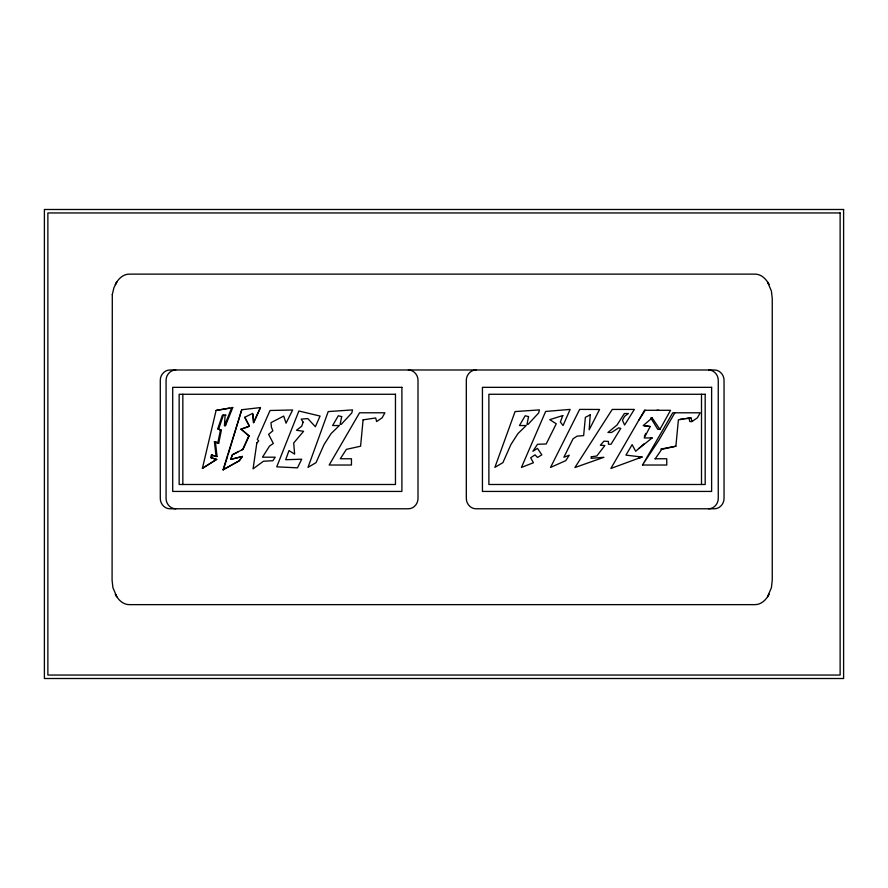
<?xml version="1.0" encoding="UTF-8"?>
<svg xmlns="http://www.w3.org/2000/svg" width="888" height="888" viewBox="0 0 888 888"><rect width="100%" height="100%" fill="white"/><g stroke="black" fill="none" stroke-linecap="round" stroke-linejoin="round"><path stroke-width="1.33" d="M225.108 415.118L224.431 425.907L231.779 407.57L232.745 407.57L225.397 425.907L225.652 421.867M655.244 458.763L661.693 449.361L675.879 446.22L678.388 419.858L690.997 417.971L691.93 421.567L689.81 421.567L688.877 417.971L686.357 418.348M214.419 441.725L215.384 441.725L217.049 456.476L216.095 456.476L214.419 441.725L217.76 443.168L220.435 430.225L217.76 428.782L222.433 415.118L226.063 415.118M217.76 443.168L218.726 443.168L221.389 430.225L217.76 428.782M217.049 456.476L211.422 455.033L210.745 457.553L216.716 459.351L202.397 468.342L216.095 410.445L232.745 407.57M211.71 457.553L212.376 455.033M249.095 435.975L241.092 429.148L249.095 435.975L243.09 449.284L232.423 454.667L230.736 459.351L242.424 456.476L239.416 460.783L223.066 469.774L241.758 409.723L260.45 407.57L253.768 422.666L252.914 414.652M223.399 469.774L227.75 455.777M228.161 454.467L241.758 409.723M218.726 428.782L223.399 415.118M230.736 459.351L232.412 454.678M242.757 449.284L248.762 435.975M644.377 436.374L645.754 433.4M644.377 443.589L635.675 451.304L632.134 444.633L625.929 455.122L641.869 457.031L610.877 468.476L644.533 410.289L670.562 410.289L659.928 429.37L652.147 417.926L643.234 425.552L650.171 426.506L644.222 437.951L652.147 437.951L638.738 448.584M674.858 412.798L658.696 440.559L642.512 465.023L672.738 412.798L700.199 412.798L697.402 417.804L691.93 421.567M638.738 420.302L645.221 410.289L644.533 410.289M242.091 456.476L239.083 460.783L223.066 469.774M202.397 468.342L216.716 459.351M232.756 454.667L238.117 451.87M241.814 449.939L243.09 449.284M244.755 417.282L249.439 426.262L244.755 417.282L252.769 413.32L253.435 422.666L260.45 407.57M241.092 429.148L249.095 426.262M241.814 429.004L249.439 426.262M638.738 458.186L642.246 457.02L638.738 456.654M231.069 459.351L242.424 456.476M660.861 449.073L675.879 446.22M229.382 408.18L216.095 410.445M680.053 419.291L683.838 418.725M175.735 369.985C170.296 369.919 165.945 375.113 166.078 380.386L166.078 498.368C165.945 503.651 170.296 508.835 175.735 508.78M475.99 369.985C470.54 369.919 466.2 375.113 466.322 380.386L466.322 498.368C466.2 503.651 470.54 508.835 475.99 508.78L714.385 508.78C719.835 508.835 724.175 503.651 724.042 498.368L724.042 380.386C724.175 375.113 719.835 369.919 714.385 369.985L169.952 369.985C164.502 369.919 160.151 375.113 160.284 380.386L160.284 498.368C160.151 503.651 164.502 508.835 169.952 508.78L408.336 508.78C413.786 508.835 418.137 503.651 418.004 498.368L418.004 380.386C418.137 375.113 413.786 369.919 408.336 369.985M708.591 508.78C714.041 508.835 718.392 503.651 718.259 498.368L718.259 380.386C718.392 375.113 714.041 369.919 708.591 369.985M652.147 417.926L650.726 417.926L657.808 429.37L659.928 429.37M650.171 426.506L644.377 425.807M650.726 437.951L652.147 437.951M688.877 417.971L690.997 417.971M220.435 430.225L221.389 430.225M654.956 458.763L666.755 458.763L666.755 465.023L642.512 465.023M656.887 410.289L658.696 410.289M211.422 455.033L216.095 456.476M210.745 457.553L215.751 459.351M215.384 441.725L218.726 443.168M701.498 394.272L701.498 484.493M182.839 394.272L182.839 484.493M112.299 294.627L112.088 580.308L112.931 587.712L116.772 596.703L115.329 594.216C117.993 599.678 123.143 604.85 129.648 604.639L754.689 604.639C761.183 604.85 766.333 599.678 769.008 594.216L767.565 596.703L771.406 587.712L772.249 580.308L772.249 298.457L771.406 291.053L767.565 282.062L769.008 284.549C766.333 279.087 761.183 273.915 754.689 274.126L129.648 274.126C123.143 273.915 117.993 279.087 115.329 284.549L116.772 282.062L113.908 287.734L112.299 294.627M590.22 414.885L589.177 429.825L599.578 409.468L579.653 409.401L550.538 467.432L565.778 460.628L569.252 455.211L563.869 457.265L573.06 438.783L577.045 436.163L583.638 435.608L585.37 417.316L590.22 414.885M363.092 419.846L360.584 446.22L346.398 449.361L340.315 458.763L351.459 458.763L351.459 465.023L329.171 465.023L359.573 412.787L384.904 412.787L382.106 417.804L376.634 421.567L375.702 417.971L363.092 419.846M256.832 442.968L253.069 468.853L263.436 461.238L272.86 460.739L275.213 457.187L262.493 457.187L269.552 446.02L273.326 443.478L268.609 434.343L272.86 430.791L271.439 427.239L270.973 422.666L283.694 416.072L286.047 423.176L292.64 409.979L270.03 410.489L257.309 439.416L258.719 440.936L256.832 442.968M591.33 456.776L591.086 458.319L603.918 457.287L574.925 467.532L612.243 409.424L634.343 409.424L624.597 425.041L622.455 420.179L624.597 416.339L628.393 413.519L624.353 413.519L616.994 425.041L607.958 432.467L611.521 432.467L618.659 427.85L620.79 428.371L611.044 444.233L608.435 444.233L608.435 441.425L603.918 441.17L600.355 445.265L604.872 445.521L596.792 456.01L591.33 456.776M528.549 416.605L526.995 424.409L528.027 424.409L538.65 412.976L539.427 409.901L515.073 411.577L494.871 467.377L502.908 462.637L510.933 444.5L517.926 433.622L526.218 425.53L519.48 425.53L525.174 415.762L528.549 416.605M341.68 416.605L340.126 424.409L341.17 424.409L351.781 412.976L352.558 409.901L328.216 411.577L308.014 467.377L316.039 462.637L324.076 444.5L331.069 433.622L339.349 425.53L332.623 425.53L338.317 415.762L341.68 416.605M303.119 422.166L301.709 426.218L296.525 430.28L303.596 431.302L293.695 442.968L294.638 454.134L288.989 450.582L285.692 459.718L301.709 459.207L297.469 467.843L276.734 466.822L298.879 411L320.08 416.072L315.373 426.728L307.836 418.603L301.232 419.114L303.119 422.166M562.792 415.562L560.35 422L563.07 425.519L570.14 409.401L545.654 411.455L521.434 467.432L533.411 462.748L530.691 457.764L535.042 454.834L537.484 457.464L541.846 454.834L537.484 448.385L532.867 451.315L537.484 444.278L546.198 443.989L556.265 423.765L549.739 419.658L562.792 415.562M843.6 209.49L44.4 209.49L44.4 678.51L843.6 678.51L843.6 209.49M840.126 212.954L47.874 212.954L47.874 675.047L840.126 675.047L840.126 212.954M401.898 387.335L172.705 387.335L172.705 491.43L401.898 491.43L401.898 387.335M711.621 387.335L482.439 387.335L482.439 491.43L711.621 491.43L711.621 387.335M395.46 394.272L179.154 394.272L179.154 484.493L395.46 484.493L395.46 394.272M705.183 394.272L488.877 394.272L488.877 484.493L705.183 484.493L705.183 394.272"/></g></svg>
